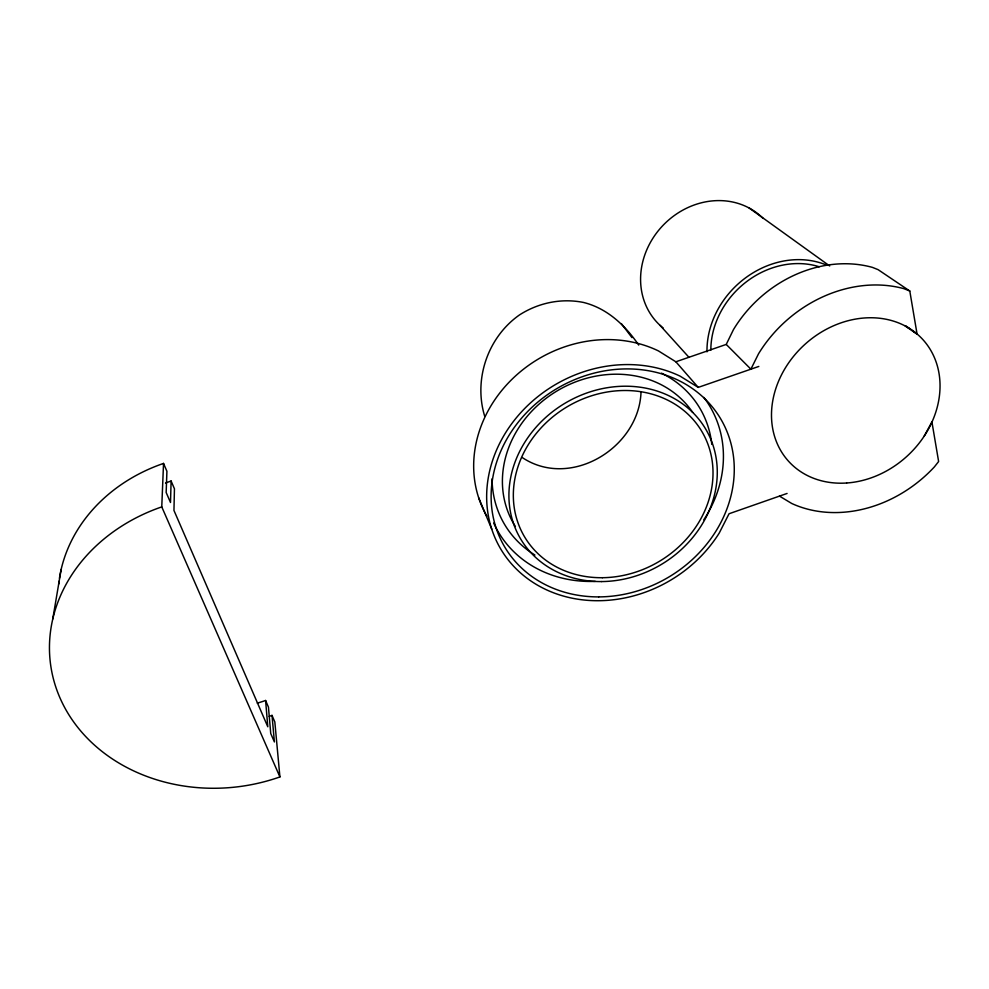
<?xml version="1.0" encoding="UTF-8"?>
<svg xmlns="http://www.w3.org/2000/svg" width="989" height="989" viewBox="0 0 989 989"><rect width="100%" height="100%" fill="white"/><g stroke="black" fill="none" stroke-linecap="round" stroke-linejoin="round"><path stroke-width="1.48" d="M641.033 391.706C639.376 447.609 570.591 489.79 522.241 457.536M165.497 483.065A140.623 121.721 -6 0 1 171.109 481.013L170.504 502.486L166.164 492.497L166.918 471.271L163.531 463.421A160.762 139.177 -6 0 0 59.439 578.256M269.193 716.345A151.811 131.413 -6 0 0 272.012 715.393L274.831 721.958L279.912 776.934A170.961 145.692 -6.9 0 1 59.995 697.937A170.961 145.692 -6.9 0 1 161.763 506.887L163.531 463.421M52.751 619.04L61.145 569.466M486.835 516.073A124.416 109.828 -31.1 0 1 512.871 378.428A124.416 109.828 -31.1 0 1 658.476 350.934L675.858 361.789L726.235 344.419L733.479 329.584A119.224 100.903 -42.6 0 1 872.409 267.376L878.096 269.651L909.793 291.013L917.075 334.097L905.207 325.962M924.196 436.124L931.922 421.944L938.623 461.529L934.345 466.944A124.626 104.179 -42 0 1 791.744 503.488L779.48 496.107M787.083 493.449L729.054 513.748L719.226 533.071A130.054 113.512 -30.8 0 1 545.409 589.308A130.054 113.512 -30.8 0 1 506.195 431.797A130.054 113.512 -30.8 0 1 680.16 376.179L698.222 387.391L758.823 366.437M909.793 291.013L903.897 288.664A124.626 104.179 -42 0 0 758.551 353.753L750.886 369.181L726.235 344.419M749.13 208.011L829.697 265.967M906.134 326.147L909.781 328.805M912.217 330.561L917.075 334.097M638.721 345.087C625.308 325.406 607.234 308.333 583.547 302.461C561.381 297.998 538.523 302.745 519.534 314.898C487.886 337.039 473.385 379.207 484.672 416.146M660.022 325.319L688.888 357.239M675.858 361.789L698.222 387.391M621.352 323.601L631.971 337.62M161.763 506.887L279.912 776.934M171.109 481.013L174.447 488.776L173.953 510.435L267.796 726.767L265.596 700.484A131.685 113.97 -6 0 1 257.276 703.13M265.596 700.484L268.452 707.135L270.739 733.529L274.398 741.948L272.012 715.393M478.676 497.776L491.768 529.177M661.468 373.15A113.611 99.815 -31 0 1 711.796 444.407M534.938 555.039A113.611 99.815 -31 0 1 492.065 478.8M515.393 526.494A105.427 92.496 -30.9 0 1 553.753 392.979A105.427 92.496 -30.9 0 1 692.659 412.376M703.871 397.442A123.019 107.949 -30.9 0 1 703.772 519.843M595.267 581.371A123.019 107.949 -30.9 0 1 493.672 523.033M663.248 328.088A74.262 65.954 -46.1 0 1 661.542 226.951A74.262 65.954 -46.1 0 1 763.112 218.421M706.987 351.849A85.202 73.347 -43.6 0 1 746.336 277.279A85.202 73.347 -43.6 0 1 826.68 265.139M710.831 350.131A81.135 69.848 -43.6 0 1 819.238 266.77M58.66 584.165A160.762 139.177 -6 0 1 59.019 581.211M846.621 483.003A90.605 75.72 -42 0 0 932.887 354.285A90.605 75.72 -42 0 0 787.788 364.137A90.605 75.72 -42 0 0 846.621 483.003M598.716 596.899A125.554 109.594 -30.8 0 0 724.269 425.493A125.554 109.594 -30.8 0 0 515.084 426.333A125.554 109.594 -30.8 0 0 598.716 596.899M601.646 581.569A107.603 93.906 -30.8 0 0 708.495 434.245A107.603 93.906 -30.8 0 0 529.127 435.865A107.603 93.906 -30.8 0 0 601.646 581.569M602.338 577.712A103.116 89.987 -30.8 0 0 704.551 436.433A103.116 89.987 -30.8 0 0 532.638 438.189A103.116 89.987 -30.8 0 0 602.338 577.712"/></g></svg>
